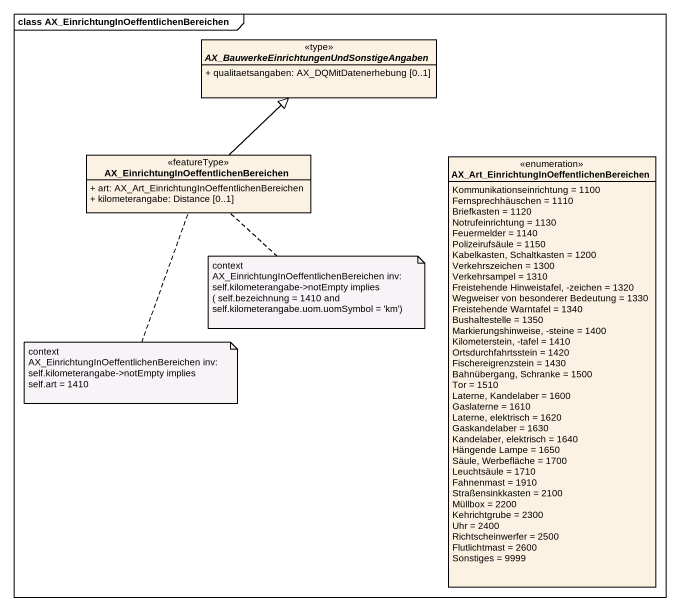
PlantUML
@startuml
mainframe class AX_EinrichtungInOeffentlichenBereichen
hide circle
hide empty members
skinparam classAttributeIconSize 0
abstract class "AX_BauwerkeEinrichtungenUndSonstigeAngaben" as AX_BauwerkeEinrichtungenUndS <<type>> {
  + qualitaetsangaben: AX_DQMitDatenerhebung [0..1]
}
class "AX_EinrichtungInOeffentlichenBereichen" as AX_EinrichtungInOeffentliche <<featureType>> {
  + art: AX_Art_EinrichtungInOeffentlichenBereichen
  + kilometerangabe: Distance [0..1]
}
enum "AX_Art_EinrichtungInOeffentlichenBereichen" as AX_Art_EinrichtungInOeffentl {
  Kommunikationseinrichtung = 1100
  Fernsprechhäuschen = 1110
  Briefkasten = 1120
  Notrufeinrichtung = 1130
  Feuermelder = 1140
  Polizeirufsäule = 1150
  Kabelkasten, Schaltkasten = 1200
  Verkehrszeichen = 1300
  Verkehrsampel = 1310
  Freistehende Hinweistafel, -zeichen = 1320
  Wegweiser von besonderer Bedeutung = 1330
  Freistehende Warntafel = 1340
  Bushaltestelle = 1350
  Markierungshinweise, -steine = 1400
  Kilometerstein, -tafel = 1410
  Ortsdurchfahrtsstein = 1420
  Fischereigrenzstein = 1430
  Bahnübergang, Schranke = 1500
  Tor = 1510
  Laterne, Kandelaber = 1600
  Gaslaterne = 1610
  Laterne, elektrisch = 1620
  Gaskandelaber = 1630
  Kandelaber, elektrisch = 1640
  Hängende Lampe = 1650
  Säule, Werbefläche = 1700
  Leuchtsäule = 1710
  Fahnenmast = 1910
  Straßensinkkasten = 2100
  Müllbox = 2200
  Kehrichtgrube = 2300
  Uhr = 2400
  Richtscheinwerfer = 2500
  Flutlichtmast = 2600
  Sonstiges = 9999
}
AX_EinrichtungInOeffentliche -up-|> AX_BauwerkeEinrichtungenUndS
note bottom of AX_EinrichtungInOeffentliche
  context AX_EinrichtungInOeffentlichenBereichen inv:
  self.kilometerangabe->notEmpty implies
  ( self.bezeichnung = 1410 and
  self.kilometerangabe.uom.uomSymbol = 'km')
end note
note bottom of AX_EinrichtungInOeffentliche
  context AX_EinrichtungInOeffentlichenBereichen inv:
  self.kilometerangabe->notEmpty implies self.art = 1410
end note
@enduml
